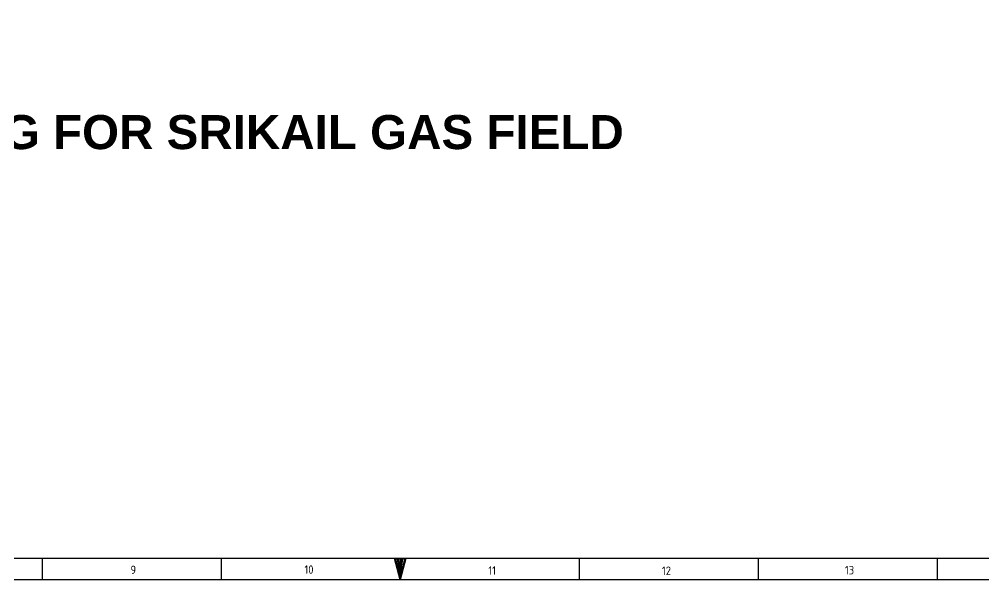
# Model space of a CAD drawing. Header units: inches. Extents: x 985 to 11353, y 526 to 2181.
# Drawn here: x 6843.2 to 7268, y 1067.5 to 1314.4 of the extents above; entities that cross this region are included whole.
import ezdxf

# ---------------------------------------------------------------- set-up
doc = ezdxf.new("R2010")
doc.units = ezdxf.units.IN
doc.header["$MEASUREMENT"] = 0
doc.layers.add('CABLE ROUTE FOR TOTAL PLANE-EMBED 2_DWG$0$SILICAGEL BORDER', color=7, linetype='Continuous')
doc.layers.add('FREE-TEXT', color=7, linetype='Continuous')
doc.styles.get("Standard").update_dxf_attribs({"font": 'isocp3.shx'})

# ---------------------------------------------------------------- blocks, each defined once
blk = doc.blocks.new('240A1')
at = {"color": 0, "lineweight": -3}
for p, q in [((1045611.37, 286251.35), (1045611.37, 286246.35)), ((1045653.42, 286251.35), (1045653.42, 286246.35)), ((1045695.47, 286251.35), (1045695.47, 286246.35)), ((1045737.52, 286251.35), (1045737.52, 286246.35)), ((1045779.57, 286251.35), (1045779.57, 286246.35)), ((1045821.62, 286251.35), (1045821.62, 286246.35))]:
    blk.add_line(p, q, dxfattribs=at)
at = {"color": 5, "lineweight": -3}
blk.add_lwpolyline([(1045274.97, 286840.35), (1046115.97, 286840.35), (1046115.97, 286246.35), (1045274.97, 286246.35)], close=True, dxfattribs=at)
at = {"color": 0, "lineweight": -3}
blk.add_lwpolyline([(1045279.97, 286835.35), (1046110.97, 286835.35), (1046110.97, 286251.35), (1045279.97, 286251.35)], close=True, dxfattribs=at)
at = {"lineweight": -3}
blk.add_lwpolyline([(1045695.47, 286246.35), (1045694.13, 286251.35), (1045696.81, 286251.35), (1045695.47, 286246.35), (1045694.46, 286251.35), (1045694.8, 286251.35), (1045695.47, 286246.35), (1045695.13, 286251.35), (1045695.8, 286251.35), (1045695.47, 286246.35), (1045696.14, 286251.35), (1045696.47, 286251.35), (1045695.47, 286246.35)], dxfattribs=at)
at = {"lineweight": -3, "char_height": 2, "attachment_point": 1}
for s, insert in [('9', (1045632.13, 286249.66)), ('10', (1045673, 286249.73)), ('11', (1045716.2, 286249.52)), ('12', (1045756.98, 286249.46)), ('13', (1045799.96, 286249.6))]:
    blk.add_mtext_dynamic_manual_height_columns(s, width=2, gutter_width=1, heights=[0], dxfattribs=dict(at, insert=insert))

msp = doc.modelspace()

# ---------------------------------------------------------------- block references
at = {"layer": 'CABLE ROUTE FOR TOTAL PLANE-EMBED 2_DWG$0$SILICAGEL BORDER', "color": 7, "xscale": 1.875, "yscale": 1.875, "zscale": 1.875}
msp.add_blockref('240A1', (-1953668.07, -535644.44), dxfattribs=at)

# ---------------------------------------------------------------- texts
at = {"layer": 'FREE-TEXT', "insert": (6641.55, 1272.17), "char_height": 15, "attachment_point": 1}
msp.add_mtext_dynamic_manual_height_columns('{\\fArial|b1|i0|c0|p34;CONTROL BUILDING FOR SRIKAIL GAS FIELD}', width=541.2788, gutter_width=1, heights=[0], dxfattribs=at)

doc.saveas('drawing.dxf')
